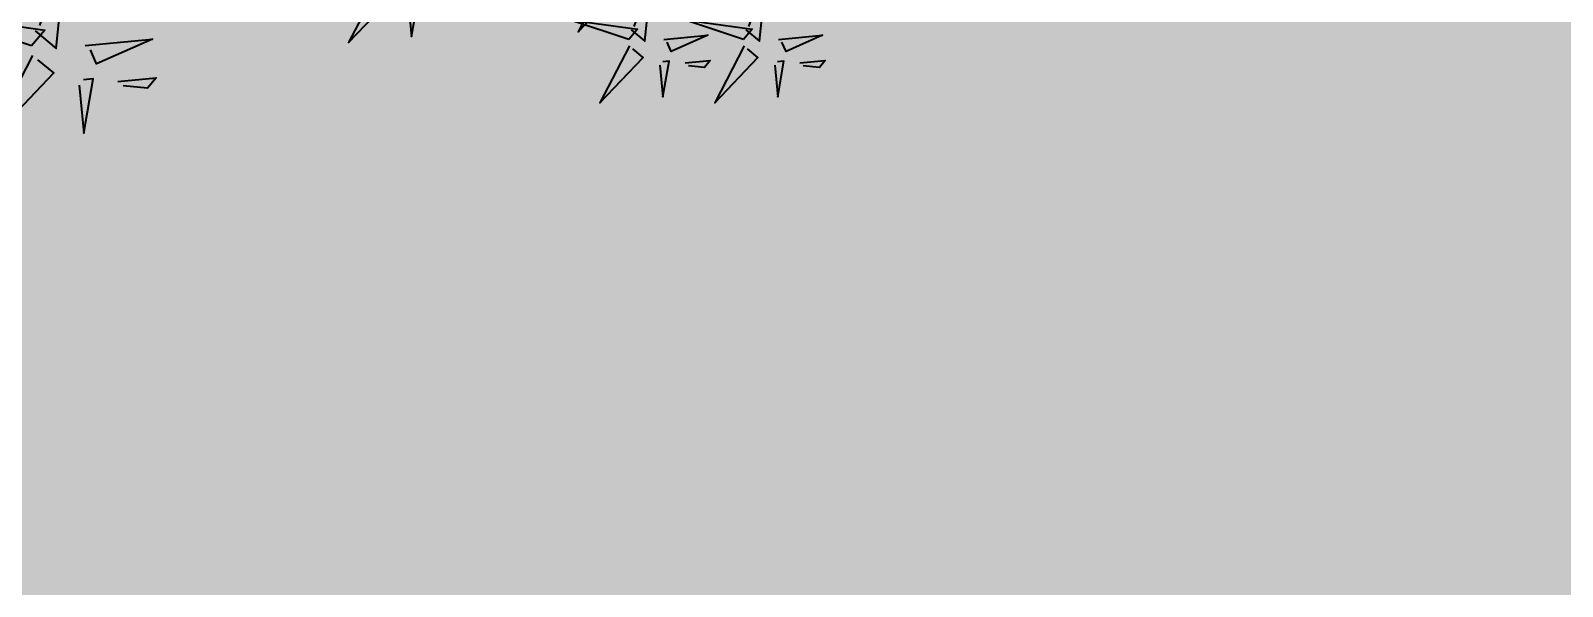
# Model space of a CAD drawing. Header units: millimetres. Extents: x -620 to 116137, y -21481 to 17762.
# Drawn here: x 12885 to 13540, y 7550 to 7787 of the extents above; entities that cross this region are included whole.
import ezdxf

# ---------------------------------------------------------------- set-up
doc = ezdxf.new("R2010")
doc.units = ezdxf.units.MM
doc.header["$LTSCALE"] = 150
doc.layers.add('1625_East Villa$0$ad-Landscape', color=7, linetype='Continuous', lineweight=35, true_color=0x007f00)
doc.layers.add('1625_East Villa$0$ad-Landscape 2', color=7, linetype='Continuous', lineweight=35, true_color=0x264c00)
doc.layers.add('1625_East Villa$0$ad-Verandah', color=7, linetype='Continuous', true_color=0xa57c52)

# ---------------------------------------------------------------- blocks, each defined once
blk = doc.blocks.new('1625_East Villa$0$bamboo')
at = {"layer": '1625_East Villa$0$ad-Landscape 2'}
for points in [[(1307.2, 645.9), (1449.1, 719.5), (1335.7, 611.4), (1314.3, 637.3)], [(1355.5, 569.8), (1434.1, 562.2), (1345.4, 547), (1346.9, 562.7)], [(1441.7, 20.2), (1392.3, 167.8), (1415.9, -1.1), (1441.7, 20.2)], [(1279.9, 73.2), (1421.8, 146.8), (1308.4, 38.7), (1287, 64.6)], [(1457.4, 18.7), (1599.3, 92.2), (1485.9, -15.8), (1464.5, 10)], [(1417.4, 14.6), (1445.8, -19.9), (1285.6, -36.1), (1408.7, 7.5)], [(1441.3, -67.1), (1430.8, -177.1), (1471.2, -85.8), (1448.4, -75.7)], [(1505.7, -57.4), (1584.3, -65), (1495.6, -80.2), (1497.1, -64.5)], [(1441.7, -266.2), (1392.3, -118.6), (1415.9, -287.5), (1441.7, -266.2)], [(1499.7, -120.3), (1493.7, -183.2), (1510.9, -169), (1506.8, -128.9)], [(1457.4, -267.7), (1599.3, -194.1), (1485.9, -302.2), (1464.5, -276.3)], [(1417.4, -271.7), (1445.8, -306.2), (1285.6, -322.5), (1408.7, -278.8)], [(1505.7, -343.8), (1584.3, -351.4), (1495.6, -366.6), (1497.1, -350.9)], [(1441.3, -353.4), (1430.8, -463.5), (1471.2, -372.2), (1448.4, -362)], [(1499.7, -406.7), (1493.7, -469.6), (1510.9, -455.4), (1506.8, -415.3)], [(1182.3, -770.7), (1132.9, -623.1), (1156.5, -792), (1182.3, -770.7)], [(1198, -772.2), (1339.9, -698.7), (1226.5, -806.7), (1205.1, -780.8)], [(1158, -776.3), (1186.4, -810.8), (1026.2, -827), (1149.3, -783.4)], [(1246.3, -848.3), (1324.9, -855.9), (1236.2, -871.1), (1237.7, -855.4)], [(1181.9, -857.9), (1171.4, -968), (1211.8, -876.7), (1189, -866.6)], [(1240.3, -911.2), (1234.3, -974.1), (1251.5, -959.9), (1247.4, -919.8)]]:
    blk.add_lwpolyline(points, dxfattribs=at)
blk = doc.blocks.new('1625_East Villa$0$zw$959F')
at = {"transparency": 33554559}
h = blk.add_hatch(color=256, dxfattribs=at)
h.dxf.hatch_style = 1
h.set_gradient(color1=(153, 204, 0), color2=(63, 127, 0), tint=1, name='INVSPHERICAL')
h.paths.add_polyline_path([(0, -8875), (2430, -8875), (2430, -4975), (0, -4975)])
h = blk.add_hatch(dxfattribs=at)
h.set_pattern_fill('GRASS', color=74)
h.set_pattern_definition([(90, (-1096435.541, 661200.024), (-17.96051224, 17.96051224), [4.7625, -31.1585245]), (45, (-1096435.54, 661200.024), (-17.96051224, 17.96051224), [4.7625, -20.6375]), (135, (-1096435.54, 661200.024), (-17.96051224, -17.96051224), [4.7625, -20.6375])])
h.paths.add_polyline_path([(0, -8875), (2430, -8875), (2430, -4975), (0, -4975)])
at = {"layer": '1625_East Villa$0$ad-Landscape', "linetype": 'Continuous', "rotation": 89.99999999999997}
for p, xscale, yscale, zscale in [((563.55, -5529.23), -0.2620739326953543, 0.2620739326953543, 0.2620739326953535), ((1024.35, -5589.37), -0.1713600815364864, 0.1713600815364864, 0.171360081536486)]:
    blk.add_blockref('1625_East Villa$0$bamboo', p, dxfattribs=dict(at, xscale=xscale, yscale=yscale, zscale=zscale))
blk = doc.blocks.new('1625_East Villa')
at = {"layer": '1625_East Villa$0$ad-Verandah'}
blk.add_blockref('1625_East Villa$0$zw$959F', (12120, 13620), dxfattribs=at)

msp = doc.modelspace()

# ---------------------------------------------------------------- block references
msp.add_blockref('1625_East Villa', (0, 0))

doc.saveas('drawing.dxf')
